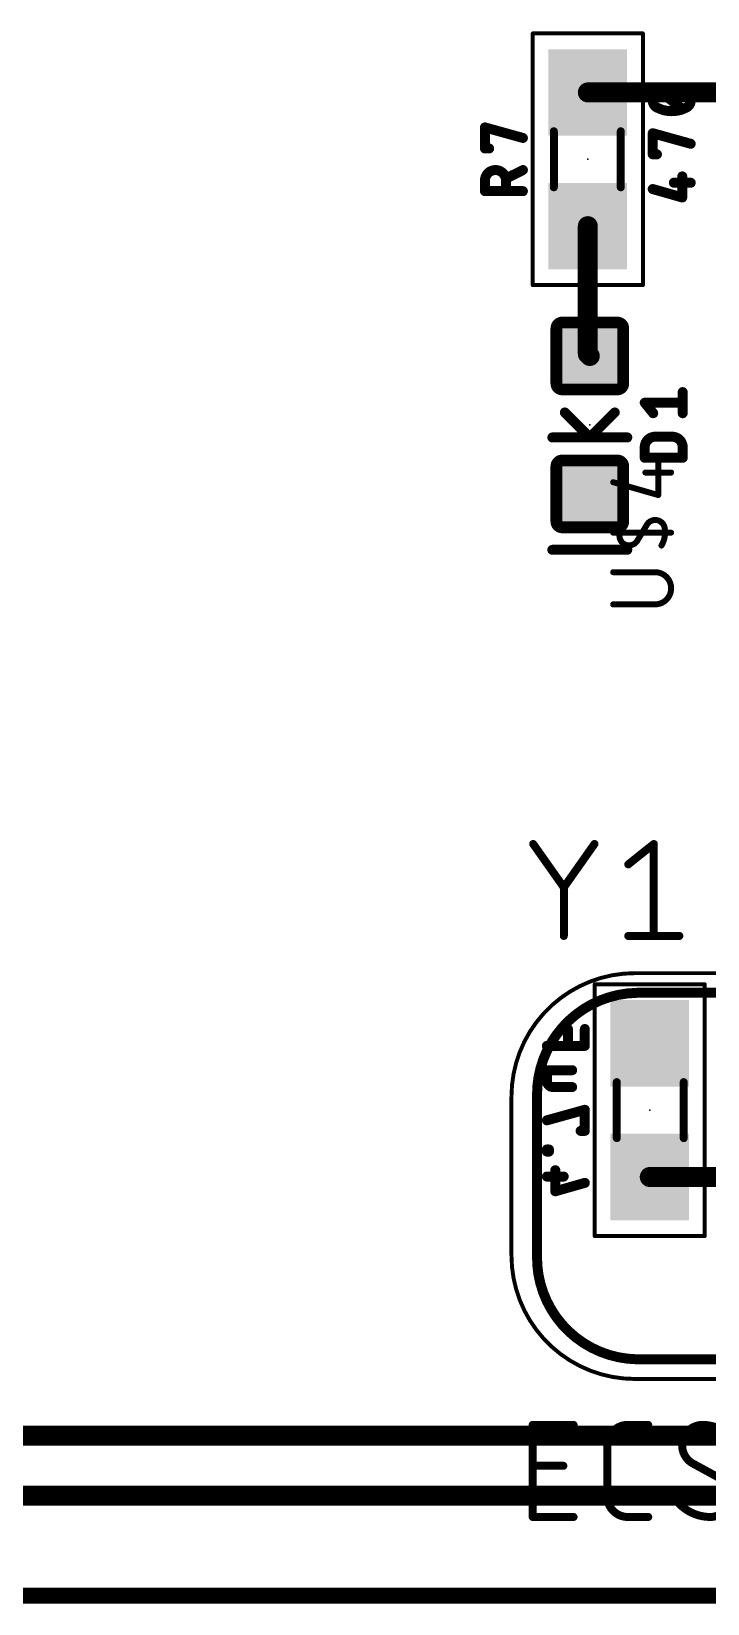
# Model space of a CAD drawing. Extents: x -0.01 to 5.59, y -0.05 to 1.65.
# Drawn here: x 2.214 to 2.552, y -0.004 to 0.783 of the extents above; entities that cross this region are included whole.
import ezdxf

# ---------------------------------------------------------------- set-up
doc = ezdxf.new("R2010")
doc.units = 0
for name, color, linetype in [('1', 22, 'CONTINUOUS'), ('16', 175, 'CONTINUOUS'), ('20', 30, 'CONTINUOUS'), ('21', 253, 'CONTINUOUS'), ('23', 7, 'CONTINUOUS'), ('24', 7, 'CONTINUOUS'), ('25', 253, 'CONTINUOUS'), ('27', 253, 'CONTINUOUS'), ('28', 253, 'CONTINUOUS'), ('39', 22, 'CONTINUOUS'), ('40', 175, 'CONTINUOUS'), ('51', 253, 'CONTINUOUS'), ('52', 253, 'CONTINUOUS')]:
    doc.layers.add(name, color=color, linetype=linetype)

# ---------------------------------------------------------------- blocks, each defined once
blk = doc.blocks.new('RECT')
blk.add_solid([(-0.5, -0.5), (0.5, -0.5), (-0.5, 0.5), (0.5, 0.5)])
blk = doc.blocks.new('RECT160000X160000R30')
at = {"const_width": 0.005906}
blk.add_lwpolyline([(0.016732, -0.01378), (0.016732, 0.01378, 0.414214), (0.01378, 0.016732), (-0.01378, 0.016732, 0.414214), (-0.016732, 0.01378), (-0.016732, -0.01378, 0.414214), (-0.01378, -0.016732), (0.01378, -0.016732, 0.414214)], format="xyb", close=True, dxfattribs=at)
blk.add_solid([(-0.01478, -0.01478), (0.01478, -0.01478), (-0.01478, 0.01478), (0.01478, 0.01478)])

msp = doc.modelspace()

# ---------------------------------------------------------------- linework, layer by layer
at = {"layer": '1'}
for points, const_width in [([(2.582346, 0.752465), (2.492, 0.752465)], 0.01), ([(2.492, 0.685535), (2.492, 0.621528)], 0.01), ([(2.492, 0.621528), (2.493, 0.620528)], 0.01), ([(2.96, 0.08), (2.01, 0.08)], 0.01), ([(2.97, 0.05), (1.99, 0.05)], 0.01), ([(0, 0), (5.5, 0)], 0.008)]:
    msp.add_lwpolyline(points, dxfattribs=dict(at, const_width=const_width))
at = {"layer": '1', "const_width": 0.005}
for points in [[(2.492, 0.754965, 1), (2.492, 0.749965)], [(2.4945, 0.685535, 1), (2.4895, 0.685535)], [(2.493768, 0.623295, 1), (2.490232, 0.61976)], [(2.4895, 0.621528, 1), (2.4945, 0.621528)], [(2.491232, 0.61876, 1), (2.494768, 0.622295)]]:
    msp.add_lwpolyline(points, format="xyb", dxfattribs=at)
at = {"layer": '16'}
for points, const_width in [([(2.523, 0.209535), (2.593472, 0.209535)], 0.01), ([(0, 0), (5.5, 0)], 0.008)]:
    msp.add_lwpolyline(points, dxfattribs=dict(at, const_width=const_width))
at = {"layer": '16', "const_width": 0.005}
msp.add_lwpolyline([(2.523, 0.212035, 1), (2.523, 0.207035)], format="xyb", dxfattribs=at)
at = {"layer": '20'}
msp.add_line((0, 0), (5.499213, 0), dxfattribs=at)
at = {"layer": '21', "const_width": 0.005}
for points in [[(2.51175, 0.5235), (2.47425, 0.5235)], [(2.516575, 0.301732), (2.863425, 0.301732)], [(2.466575, 0.170236), (2.466575, 0.249764)], [(2.863425, 0.118268), (2.516575, 0.118268)]]:
    msp.add_lwpolyline(points, dxfattribs=at)
at = {"layer": '21'}
for points, const_width in [([(2.47425, 0.52475, 1), (2.47425, 0.52225)], 0.0025), ([(2.51175, 0.52225, 1), (2.51175, 0.52475)], 0.0025), ([(2.516575, 0.301732, 0.414214), (2.466575, 0.249764)], 0.005), ([(2.516575, 0.302982, 1), (2.516575, 0.300482)], 0.0025), ([(2.516599, 0.300483, 1), (2.516551, 0.302982)], 0.0025), ([(2.467825, 0.249764, 1), (2.465325, 0.249764)], 0.0025), ([(2.465325, 0.24974, 1), (2.467825, 0.249788)], 0.0025), ([(2.466575, 0.170236, 0.414214), (2.516575, 0.118268)], 0.005), ([(2.467825, 0.170212, 1), (2.465325, 0.17026)], 0.0025), ([(2.465325, 0.170236, 1), (2.467825, 0.170236)], 0.0025), ([(2.516575, 0.119518, 1), (2.516575, 0.117018)], 0.0025), ([(2.516551, 0.117018, 1), (2.516599, 0.119517)], 0.0025)]:
    msp.add_lwpolyline(points, format="xyb", dxfattribs=dict(at, const_width=const_width))
at = {"layer": '23'}
for p in [(2.492, 0.719), (2.493, 0.586)]:
    msp.add_point(p, dxfattribs=at)
at = {"layer": '24'}
msp.add_point((2.523, 0.243), dxfattribs=at)
at = {"layer": '25'}
for points, const_width in [([(2.440835, 0.736157, 1), (2.440165, 0.733748)], 0.0025), ([(2.44175, 0.734952, 1), (2.43925, 0.734952)], 0.0025), ([(2.459165, 0.72847, 1), (2.459835, 0.730879)], 0.0025), ([(2.4405, 0.725647, 1), (2.4405, 0.723147)], 0.0025), ([(2.43925, 0.724397, 1), (2.44175, 0.724397)], 0.0025), ([(2.442611, 0.723147, 1), (2.442611, 0.725647)], 0.0025), ([(2.451056, 0.708325, 1), (2.4405, 0.708325)], 0.005), ([(2.44175, 0.708325, 1), (2.43925, 0.708325)], 0.0025), ([(2.43925, 0.708325, 1), (2.44175, 0.708325)], 0.0025), ([(2.450497, 0.710499, 1), (2.451615, 0.708263)], 0.0025), ([(2.452306, 0.708325, 1), (2.449806, 0.708325)], 0.0025), ([(2.449806, 0.708325, 1), (2.452306, 0.708325)], 0.0025), ([(2.460059, 0.712485, 1), (2.458941, 0.714721)], 0.0025), ([(2.4405, 0.704298, 1), (2.4405, 0.701798)], 0.0025), ([(2.43925, 0.703048, 1), (2.44175, 0.703048)], 0.0025), ([(2.449806, 0.703048, 1), (2.452306, 0.703048)], 0.0025), ([(2.4595, 0.701798, 1), (2.4595, 0.704298)], 0.0025), ([(2.521476, 0.597941, 1), (2.519524, 0.596379)], 0.0025), ([(2.5205, 0.59841, 1), (2.5205, 0.59591)], 0.0025), ([(2.54075, 0.602438, 1), (2.53825, 0.602438)], 0.0025), ([(2.5395, 0.59591, 1), (2.5395, 0.59841)], 0.0025), ([(2.523746, 0.591101, 1), (2.525698, 0.592663)], 0.0025), ([(2.53825, 0.591882, 1), (2.54075, 0.591882)], 0.0025), ([(2.525778, 0.580118, 0.414214), (2.5205, 0.57484)], 0.005), ([(2.525778, 0.581368, 1), (2.525778, 0.578868)], 0.0025), ([(2.525778, 0.578868, 1), (2.525778, 0.581368)], 0.0025), ([(2.5395, 0.57484, 0.41422), (2.534222, 0.580118)], 0.005), ([(2.534222, 0.581368, 1), (2.534222, 0.578868)], 0.0025), ([(2.534222, 0.578868, 1), (2.534222, 0.581368)], 0.0025), ([(2.52175, 0.57484, 1), (2.51925, 0.57484)], 0.0025), ([(2.51925, 0.57484, 1), (2.52175, 0.57484)], 0.0025), ([(2.54075, 0.57484, 1), (2.53825, 0.57484)], 0.0025), ([(2.53825, 0.57484, 1), (2.54075, 0.57484)], 0.0025), ([(2.5205, 0.570812, 1), (2.5205, 0.568312)], 0.0025), ([(2.51925, 0.569562, 1), (2.52175, 0.569562)], 0.0025), ([(2.528002, 0.567016, 1), (2.526502, 0.567016)], 0.0015), ([(2.53825, 0.569562, 1), (2.54075, 0.569562)], 0.0025), ([(2.5395, 0.568312, 1), (2.5395, 0.570812)], 0.0025), ([(2.504903, 0.55807, 1), (2.504491, 0.556628)], 0.0015), ([(2.520808, 0.562933, 1), (2.520808, 0.561433)], 0.0015), ([(2.533697, 0.561433, 1), (2.533697, 0.562933)], 0.0015), ([(2.526502, 0.550905, 1), (2.528002, 0.550905)], 0.0015), ([(2.527046, 0.550184, 1), (2.527458, 0.551626)], 0.0015), ([(2.50953, 0.538525, 0.182257), (2.507919, 0.529664)], 0.003), ([(2.510174, 0.538139, 1), (2.508887, 0.538911)], 0.0015), ([(2.52097, 0.536494, 1), (2.522257, 0.535722)], 0.0015), ([(2.530475, 0.534497, 0.691663), (2.521614, 0.536108)], 0.003), ([(2.522257, 0.535722, 1), (2.52097, 0.536494)], 0.0015), ([(2.528864, 0.525636, 0.182263), (2.530475, 0.534497)], 0.003), ([(2.531212, 0.534632, 1), (2.529737, 0.534362)], 0.0015), ([(2.529737, 0.534362, 1), (2.531212, 0.534632)], 0.0015), ([(2.504697, 0.53283, 1), (2.504697, 0.53133)], 0.0015), ([(2.507919, 0.529664, 0.691684), (2.51678, 0.528053)], 0.003), ([(2.508657, 0.529799, 1), (2.507181, 0.529529)], 0.0015), ([(2.507181, 0.529529, 1), (2.508657, 0.529799)], 0.0015), ([(2.516137, 0.528439, 1), (2.517423, 0.527667)], 0.0015), ([(2.517423, 0.527667, 1), (2.516137, 0.528439)], 0.0015), ([(2.518554, 0.532466, 1), (2.51984, 0.531695)], 0.0015), ([(2.51984, 0.531695, 1), (2.518554, 0.532466)], 0.0015), ([(2.533697, 0.53133, 1), (2.533697, 0.53283)], 0.0015), ([(2.52822, 0.526022, 1), (2.529507, 0.52525)], 0.0015), ([(2.504697, 0.513046, 1), (2.504697, 0.511546)], 0.0015), ([(2.525641, 0.496185, 1), (2.525641, 0.512296)], 0.003), ([(2.525641, 0.513046, 1), (2.525641, 0.511546)], 0.0015), ([(2.525641, 0.511546, 1), (2.525641, 0.513046)], 0.0015), ([(2.504697, 0.496935, 1), (2.504697, 0.495435)], 0.0015), ([(2.525641, 0.496935, 1), (2.525641, 0.495435)], 0.0015), ([(2.525641, 0.495435, 1), (2.525641, 0.496935)], 0.0015), ([(2.465468, 0.376823, 1), (2.463834, 0.375669)], 0.002), ([(2.496162, 0.375669, 1), (2.494528, 0.376823)], 0.002), ([(2.526034, 0.376246, 1), (2.524034, 0.376246)], 0.002), ([(2.525659, 0.375465, 1), (2.52441, 0.377027)], 0.002), ([(2.511621, 0.366796, 1), (2.51287, 0.365234)], 0.002), ([(2.480998, 0.354505, 1), (2.478998, 0.354505)], 0.002), ([(2.479181, 0.355081, 1), (2.480815, 0.353928)], 0.002), ([(2.479181, 0.353928, 1), (2.480815, 0.355081)], 0.002), ([(2.478998, 0.330205, 1), (2.480998, 0.330205)], 0.002), ([(2.512245, 0.331205, 1), (2.512245, 0.329205)], 0.002), ([(2.524034, 0.330205, 1), (2.526034, 0.330205)], 0.002), ([(2.537823, 0.329205, 1), (2.537823, 0.331205)], 0.002)]:
    msp.add_lwpolyline(points, format="xyb", dxfattribs=dict(at, const_width=const_width))
for points, const_width in [([(2.4405, 0.724397), (2.4405, 0.734952)], 0.005), ([(2.4405, 0.734952), (2.4595, 0.729674)], 0.005), ([(2.442611, 0.724397), (2.4405, 0.724397)], 0.005), ([(2.4405, 0.703048), (2.4405, 0.708325)], 0.005), ([(2.4595, 0.713603), (2.451056, 0.709381)], 0.005), ([(2.451056, 0.708325), (2.451056, 0.703048)], 0.005), ([(2.4595, 0.703048), (2.4405, 0.703048)], 0.005), ([(2.524722, 0.591882), (2.5205, 0.59716)], 0.005), ([(2.5205, 0.59716), (2.5395, 0.59716)], 0.005), ([(2.5395, 0.591882), (2.5395, 0.602438)], 0.005), ([(2.525778, 0.580118), (2.534222, 0.580118)], 0.005), ([(2.5205, 0.569562), (2.5205, 0.57484)], 0.005), ([(2.5395, 0.57484), (2.5395, 0.569562)], 0.005), ([(2.5395, 0.569562), (2.5205, 0.569562)], 0.005), ([(2.527252, 0.550905), (2.527252, 0.567016)], 0.003), ([(2.504697, 0.557349), (2.527252, 0.550905)], 0.003), ([(2.520808, 0.562183), (2.533697, 0.562183)], 0.003), ([(2.519197, 0.53208), (2.521614, 0.536108)], 0.003), ([(2.533697, 0.53208), (2.504697, 0.53208)], 0.003), ([(2.519197, 0.53208), (2.51678, 0.528053)], 0.003), ([(2.525641, 0.512296), (2.504697, 0.512296)], 0.003), ([(2.504697, 0.496185), (2.525641, 0.496185)], 0.003), ([(2.464651, 0.376246), (2.479998, 0.354505)], 0.004), ([(2.479998, 0.354505), (2.495345, 0.376246)], 0.004), ([(2.512245, 0.366015), (2.525034, 0.376246)], 0.004), ([(2.525034, 0.376246), (2.525034, 0.330205)], 0.004), ([(2.479998, 0.330205), (2.479998, 0.354505)], 0.004), ([(2.512245, 0.330205), (2.537823, 0.330205)], 0.004)]:
    msp.add_lwpolyline(points, dxfattribs=dict(at, const_width=const_width))
at = {"layer": '27'}
for points, const_width in [([(2.534, 0.75363, 0.113883), (2.527139, 0.752046)], 0.005), ([(2.540861, 0.752046, 0.113883), (2.534, 0.75363)], 0.005), ([(2.534, 0.75488, 1), (2.534, 0.75238)], 0.0025), ([(2.534, 0.75238, 1), (2.534, 0.75488)], 0.0025), ([(2.527139, 0.752046, 0.32047), (2.5245, 0.748352)], 0.005), ([(2.5245, 0.748352, 0.320476), (2.527139, 0.744657)], 0.005), ([(2.52575, 0.748352, 1), (2.52325, 0.748352)], 0.0025), ([(2.52325, 0.748352, 1), (2.52575, 0.748352)], 0.0025), ([(2.526591, 0.75317, 1), (2.527687, 0.750923)], 0.0025), ([(2.527544, 0.750864, 1), (2.526734, 0.753229)], 0.0025), ([(2.529503, 0.75355, 1), (2.527941, 0.751598)], 0.0025), ([(2.541267, 0.753229, 1), (2.540456, 0.750864)], 0.0025), ([(2.5435, 0.748352, 0.320454), (2.540861, 0.752046)], 0.005), ([(2.540861, 0.744657, 0.320459), (2.5435, 0.748352)], 0.005), ([(2.540313, 0.750923, 1), (2.541409, 0.75317)], 0.0025), ([(2.54475, 0.748352, 1), (2.54225, 0.748352)], 0.0025), ([(2.54225, 0.748352, 1), (2.54475, 0.748352)], 0.0025), ([(2.527687, 0.745781, 1), (2.526591, 0.743534)], 0.0025), ([(2.527139, 0.744657, 0.113884), (2.534, 0.743074)], 0.005), ([(2.526734, 0.743475, 1), (2.527544, 0.74584)], 0.0025), ([(2.534, 0.743074, 0.113884), (2.540861, 0.744657)], 0.005), ([(2.534, 0.744324, 1), (2.534, 0.741824)], 0.0025), ([(2.534, 0.741824, 1), (2.534, 0.744324)], 0.0025), ([(2.538497, 0.743154, 1), (2.540059, 0.745106)], 0.0025), ([(2.540456, 0.74584, 1), (2.541267, 0.743475)], 0.0025), ([(2.541409, 0.743534, 1), (2.540313, 0.745781)], 0.0025), ([(2.52575, 0.73203, 1), (2.52325, 0.73203)], 0.0025), ([(2.524835, 0.733234, 1), (2.524165, 0.730825)], 0.0025), ([(2.543165, 0.725548, 1), (2.543835, 0.727956)], 0.0025), ([(2.5245, 0.722724, 1), (2.5245, 0.720224)], 0.0025), ([(2.52325, 0.721474, 1), (2.52575, 0.721474)], 0.0025), ([(2.526611, 0.720224, 1), (2.526611, 0.722724)], 0.0025), ([(2.535056, 0.708513, 1), (2.535056, 0.706013)], 0.0025), ([(2.540528, 0.71043, 1), (2.538028, 0.71043)], 0.0025), ([(2.5435, 0.706013, 1), (2.5435, 0.708513)], 0.0025), ([(2.524843, 0.705299, 1), (2.524157, 0.702895)], 0.0025), ([(2.538028, 0.699875, 1), (2.540528, 0.699875)], 0.0025), ([(2.538934, 0.698673, 1), (2.539621, 0.701077)], 0.0025), ([(2.465397, 0.085442, 1), (2.463397, 0.085442)], 0.002), ([(2.464397, 0.086442, 1), (2.464397, 0.084442)], 0.002), ([(2.484884, 0.084442, 1), (2.484884, 0.086442)], 0.002), ([(2.511993, 0.085442, 0.41421), (2.501749, 0.075198)], 0.004), ([(2.511993, 0.086442, 1), (2.511993, 0.084442)], 0.002), ([(2.511993, 0.084442, 1), (2.511993, 0.086442)], 0.002), ([(2.522236, 0.084442, 1), (2.522236, 0.086442)], 0.002), ([(2.549473, 0.085442, 0.414217), (2.53923, 0.075198)], 0.004), ([(2.560998, 0.0816, 0.162273), (2.549473, 0.085442)], 0.004), ([(2.549473, 0.086442, 1), (2.549473, 0.084442)], 0.002), ([(2.549473, 0.084442, 1), (2.549473, 0.086442)], 0.002), ([(2.502749, 0.075198, 1), (2.500749, 0.075198)], 0.002), ([(2.500749, 0.075198, 1), (2.502749, 0.075198)], 0.002), ([(2.53923, 0.075198, 0.26556), (2.544352, 0.066235)], 0.004), ([(2.54023, 0.075198, 1), (2.53823, 0.075198)], 0.002), ([(2.53823, 0.075198, 1), (2.54023, 0.075198)], 0.002), ([(2.464397, 0.065954, 1), (2.464397, 0.063954)], 0.002), ([(2.479762, 0.063954, 1), (2.479762, 0.065954)], 0.002), ([(2.54483, 0.067113, 1), (2.543873, 0.065357)], 0.002), ([(2.543844, 0.065373, 1), (2.544859, 0.067096)], 0.002), ([(2.501749, 0.049589, 0.414214), (2.511993, 0.039345)], 0.004), ([(2.502749, 0.049589, 1), (2.500749, 0.049589)], 0.002), ([(2.500749, 0.049589, 1), (2.502749, 0.049589)], 0.002), ([(2.538659, 0.046452, 1), (2.537239, 0.045043)], 0.002), ([(2.537949, 0.045747, 0.199999), (2.553315, 0.039345)], 0.004), ([(2.553315, 0.039345, 0.414214), (2.563558, 0.049589)], 0.004), ([(2.464397, 0.040345, 1), (2.464397, 0.038345)], 0.002), ([(2.463397, 0.039345, 1), (2.465397, 0.039345)], 0.002), ([(2.484884, 0.038345, 1), (2.484884, 0.040345)], 0.002), ([(2.511993, 0.040345, 1), (2.511993, 0.038345)], 0.002), ([(2.511993, 0.038345, 1), (2.511993, 0.040345)], 0.002), ([(2.522236, 0.038345, 1), (2.522236, 0.040345)], 0.002), ([(2.553315, 0.040345, 1), (2.553315, 0.038345)], 0.002)]:
    msp.add_lwpolyline(points, format="xyb", dxfattribs=dict(at, const_width=const_width))
for points, const_width in [([(2.539278, 0.74413), (2.528722, 0.752574)], 0.005), ([(2.5245, 0.721474), (2.5245, 0.73203)], 0.005), ([(2.5245, 0.73203), (2.5435, 0.726752)], 0.005), ([(2.526611, 0.721474), (2.5245, 0.721474)], 0.005), ([(2.535056, 0.707263), (2.5435, 0.707263)], 0.005), ([(2.539278, 0.699875), (2.539278, 0.71043)], 0.005), ([(2.5245, 0.704097), (2.539278, 0.699875)], 0.005), ([(2.464397, 0.039345), (2.464397, 0.085442)], 0.004), ([(2.464397, 0.085442), (2.484884, 0.085442)], 0.004), ([(2.511993, 0.085442), (2.522236, 0.085442)], 0.004), ([(2.501749, 0.049589), (2.501749, 0.075198)], 0.004), ([(2.464397, 0.064954), (2.479762, 0.064954)], 0.004), ([(2.558437, 0.058552), (2.544352, 0.066235)], 0.004), ([(2.484884, 0.039345), (2.464397, 0.039345)], 0.004), ([(2.522236, 0.039345), (2.511993, 0.039345)], 0.004)]:
    msp.add_lwpolyline(points, dxfattribs=dict(at, const_width=const_width))
at = {"layer": '28', "const_width": 0.005}
for points in [[(2.482055, 0.275176), (2.482055, 0.28362)], [(2.4905, 0.275176), (2.4905, 0.28362)], [(2.4715, 0.275176), (2.4905, 0.275176)], [(2.4715, 0.257721), (2.4715, 0.262999)], [(2.4715, 0.262999), (2.484167, 0.262999)], [(2.484167, 0.254555), (2.474667, 0.254555)], [(2.4905, 0.243175), (2.4715, 0.237897)], [(2.4905, 0.232619), (2.4905, 0.243175)], [(2.488389, 0.232619), (2.4905, 0.232619)], [(2.472555, 0.223305), (2.4715, 0.223305)], [(2.4715, 0.223305), (2.4715, 0.22225)], [(2.4715, 0.22225), (2.472555, 0.22225)], [(2.472555, 0.22225), (2.472555, 0.223305)], [(2.475722, 0.20238), (2.475722, 0.212935)], [(2.479944, 0.209768), (2.4715, 0.209768)], [(2.4905, 0.206602), (2.475722, 0.20238)]]:
    msp.add_lwpolyline(points, dxfattribs=at)
at = {"layer": '28'}
for points, const_width in [([(2.483305, 0.28362, 1), (2.480805, 0.28362)], 0.0025), ([(2.49175, 0.28362, 1), (2.48925, 0.28362)], 0.0025), ([(2.4715, 0.276426, 1), (2.4715, 0.273926)], 0.0025), ([(2.480805, 0.275176, 1), (2.483305, 0.275176)], 0.0025), ([(2.48925, 0.275176, 1), (2.49175, 0.275176)], 0.0025), ([(2.4905, 0.273926, 1), (2.4905, 0.276426)], 0.0025), ([(2.47275, 0.262999, 1), (2.47025, 0.262999)], 0.0025), ([(2.4715, 0.264249, 1), (2.4715, 0.261749)], 0.0025), ([(2.4715, 0.257721, 0.414214), (2.474667, 0.254555)], 0.005), ([(2.47275, 0.257721, 1), (2.47025, 0.257721)], 0.0025), ([(2.484167, 0.261749, 1), (2.484167, 0.264249)], 0.0025), ([(2.47025, 0.257721, 1), (2.47275, 0.257721)], 0.0025), ([(2.474667, 0.255805, 1), (2.474667, 0.253305)], 0.0025), ([(2.474667, 0.253305, 1), (2.474667, 0.255805)], 0.0025), ([(2.484167, 0.253305, 1), (2.484167, 0.255805)], 0.0025), ([(2.49175, 0.243175, 1), (2.48925, 0.243175)], 0.0025), ([(2.490835, 0.24197, 1), (2.490165, 0.244379)], 0.0025), ([(2.471165, 0.239101, 1), (2.471835, 0.236693)], 0.0025), ([(2.488389, 0.233869, 1), (2.488389, 0.231369)], 0.0025), ([(2.48925, 0.232619, 1), (2.49175, 0.232619)], 0.0025), ([(2.4905, 0.231369, 1), (2.4905, 0.233869)], 0.0025), ([(2.4715, 0.224555, 1), (2.4715, 0.222055)], 0.0025), ([(2.47275, 0.223305, 1), (2.47025, 0.223305)], 0.0025), ([(2.4715, 0.2235, 1), (2.4715, 0.221)], 0.0025), ([(2.47025, 0.22225, 1), (2.47275, 0.22225)], 0.0025), ([(2.473805, 0.223305, 1), (2.471305, 0.223305)], 0.0025), ([(2.471305, 0.22225, 1), (2.473805, 0.22225)], 0.0025), ([(2.472555, 0.222055, 1), (2.472555, 0.224555)], 0.0025), ([(2.472555, 0.221, 1), (2.472555, 0.2235)], 0.0025), ([(2.476972, 0.212935, 1), (2.474472, 0.212935)], 0.0025), ([(2.4715, 0.211018, 1), (2.4715, 0.208518)], 0.0025), ([(2.475379, 0.203582, 1), (2.476066, 0.201178)], 0.0025), ([(2.479944, 0.208518, 1), (2.479944, 0.211018)], 0.0025), ([(2.490843, 0.2054, 1), (2.490157, 0.207804)], 0.0025), ([(2.474472, 0.20238, 1), (2.476972, 0.20238)], 0.0025)]:
    msp.add_lwpolyline(points, format="xyb", dxfattribs=dict(at, const_width=const_width))
at = {"layer": '39'}
for points, const_width in [([(2.464441, 0.656008), (2.464441, 0.781992)], 0.002), ([(2.464441, 0.781992), (2.519559, 0.781992)], 0.002), ([(2.519559, 0.781992), (2.519559, 0.656008)], 0.002), ([(2.519559, 0.656008), (2.464441, 0.656008)], 0.002), ([(2.515591, 0.311575), (2.864409, 0.311575)], 0.001969), ([(2.45378, 0.170236), (2.45378, 0.249764)], 0.001969), ([(2.864409, 0.108425), (2.515591, 0.108425)], 0.001969)]:
    msp.add_lwpolyline(points, dxfattribs=dict(at, const_width=const_width))
for points, const_width in [([(2.464941, 0.781992, 1), (2.463941, 0.781992)], 0.001), ([(2.464441, 0.782492, 1), (2.464441, 0.781492)], 0.001), ([(2.520059, 0.781992, 1), (2.519059, 0.781992)], 0.001), ([(2.519559, 0.781492, 1), (2.519559, 0.782492)], 0.001), ([(2.464441, 0.656508, 1), (2.464441, 0.655508)], 0.001), ([(2.463941, 0.656008, 1), (2.464941, 0.656008)], 0.001), ([(2.519059, 0.656008, 1), (2.520059, 0.656008)], 0.001), ([(2.519559, 0.655508, 1), (2.519559, 0.656508)], 0.001), ([(2.515591, 0.311575, 0.414214), (2.45378, 0.249764)], 0.001969), ([(2.515591, 0.312067, 1), (2.515591, 0.311083)], 0.000984), ([(2.515591, 0.311083, 1), (2.515591, 0.312067)], 0.000984), ([(2.454272, 0.249764, 1), (2.453287, 0.249764)], 0.000984), ([(2.453287, 0.249764, 1), (2.454272, 0.249764)], 0.000984), ([(2.45378, 0.170236, 0.414214), (2.515591, 0.108425)], 0.001969), ([(2.454272, 0.170236, 1), (2.453287, 0.170236)], 0.000984), ([(2.453287, 0.170236, 1), (2.454272, 0.170236)], 0.000984), ([(2.515591, 0.108917, 1), (2.515591, 0.107933)], 0.000984), ([(2.515591, 0.107933, 1), (2.515591, 0.108917)], 0.000984)]:
    msp.add_lwpolyline(points, format="xyb", dxfattribs=dict(at, const_width=const_width))
at = {"layer": '40', "const_width": 0.002}
for points in [[(2.550559, 0.305992), (2.495441, 0.305992)], [(2.495441, 0.305992), (2.495441, 0.180008)], [(2.550559, 0.180008), (2.550559, 0.305992)], [(2.495441, 0.180008), (2.550559, 0.180008)]]:
    msp.add_lwpolyline(points, dxfattribs=at)
at = {"layer": '40', "const_width": 0.001}
for points in [[(2.495441, 0.306492, 1), (2.495441, 0.305492)], [(2.495941, 0.305992, 1), (2.494941, 0.305992)], [(2.551059, 0.305992, 1), (2.550059, 0.305992)], [(2.550559, 0.305492, 1), (2.550559, 0.306492)], [(2.495441, 0.180508, 1), (2.495441, 0.179508)], [(2.494941, 0.180008, 1), (2.495941, 0.180008)], [(2.550059, 0.180008, 1), (2.551059, 0.180008)], [(2.550559, 0.179508, 1), (2.550559, 0.180508)]]:
    msp.add_lwpolyline(points, format="xyb", dxfattribs=at)
at = {"layer": '51'}
for points, const_width in [([(2.474992, 0.704984), (2.474992, 0.733016)], 0.004), ([(2.508496, 0.704984), (2.508496, 0.733016)], 0.004), ([(2.493, 0.57975), (2.4805, 0.59225)], 0.005), ([(2.493, 0.57975), (2.5055, 0.59225)], 0.005), ([(2.493, 0.57975), (2.47425, 0.57975)], 0.005), ([(2.51175, 0.57975), (2.493, 0.57975)], 0.005), ([(2.516575, 0.301732), (2.863425, 0.301732)], 0.005), ([(2.466575, 0.170236), (2.466575, 0.249764)], 0.005), ([(2.863425, 0.118268), (2.516575, 0.118268)], 0.005)]:
    msp.add_lwpolyline(points, dxfattribs=dict(at, const_width=const_width))
for points, const_width in [([(2.475992, 0.733016, 1), (2.473992, 0.733016)], 0.002), ([(2.509496, 0.733016, 1), (2.507496, 0.733016)], 0.002), ([(2.473992, 0.704984, 1), (2.475992, 0.704984)], 0.002), ([(2.507496, 0.704984, 1), (2.509496, 0.704984)], 0.002), ([(2.481384, 0.593134, 1), (2.479616, 0.591366)], 0.0025), ([(2.506384, 0.591366, 1), (2.504616, 0.593134)], 0.0025), ([(2.47425, 0.581, 1), (2.47425, 0.5785)], 0.0025), ([(2.493, 0.581, 1), (2.493, 0.5785)], 0.0025), ([(2.492116, 0.580634, 1), (2.493884, 0.578866)], 0.0025), ([(2.492116, 0.578866, 1), (2.493884, 0.580634)], 0.0025), ([(2.493, 0.5785, 1), (2.493, 0.581)], 0.0025), ([(2.51175, 0.5785, 1), (2.51175, 0.581)], 0.0025), ([(2.516575, 0.301732, 0.414214), (2.466575, 0.249764)], 0.005), ([(2.516575, 0.302982, 1), (2.516575, 0.300482)], 0.0025), ([(2.516599, 0.300483, 1), (2.516551, 0.302982)], 0.0025), ([(2.467825, 0.249764, 1), (2.465325, 0.249764)], 0.0025), ([(2.465325, 0.24974, 1), (2.467825, 0.249788)], 0.0025), ([(2.466575, 0.170236, 0.414214), (2.516575, 0.118268)], 0.005), ([(2.467825, 0.170212, 1), (2.465325, 0.17026)], 0.0025), ([(2.465325, 0.170236, 1), (2.467825, 0.170236)], 0.0025), ([(2.516575, 0.119518, 1), (2.516575, 0.117018)], 0.0025), ([(2.516551, 0.117018, 1), (2.516599, 0.119517)], 0.0025)]:
    msp.add_lwpolyline(points, format="xyb", dxfattribs=dict(at, const_width=const_width))
at = {"layer": '52', "const_width": 0.004}
for points in [[(2.506504, 0.228984), (2.506504, 0.257016)], [(2.540008, 0.228984), (2.540008, 0.257016)]]:
    msp.add_lwpolyline(points, dxfattribs=at)
at = {"layer": '52', "const_width": 0.002}
for points in [[(2.507504, 0.257016, 1), (2.505504, 0.257016)], [(2.541008, 0.257016, 1), (2.539008, 0.257016)], [(2.505504, 0.228984, 1), (2.507504, 0.228984)], [(2.539008, 0.228984, 1), (2.541008, 0.228984)]]:
    msp.add_lwpolyline(points, format="xyb", dxfattribs=at)

# ---------------------------------------------------------------- block references
at = {"layer": '1', "xscale": 0.043307, "yscale": 0.03937, "rotation": 90}
for p in [(2.492, 0.752465), (2.492, 0.685535)]:
    msp.add_blockref('RECT', p, dxfattribs=at)
at = {"layer": '1', "rotation": 180}
for p in [(2.493, 0.620528), (2.493, 0.551472)]:
    msp.add_blockref('RECT160000X160000R30', p, dxfattribs=at)
at = {"layer": '16', "xscale": 0.043307, "yscale": 0.03937, "rotation": 90}
for p in [(2.523, 0.276465), (2.523, 0.209535)]:
    msp.add_blockref('RECT', p, dxfattribs=at)
at = {"layer": '51', "xscale": 0.019689, "yscale": 0.037402, "rotation": 90}
for p in [(2.491799, 0.741844), (2.491799, 0.695844)]:
    msp.add_blockref('RECT', p, dxfattribs=at)
at = {"layer": '52', "xscale": 0.019689, "yscale": 0.037402, "rotation": 90}
for p in [(2.523201, 0.265844), (2.523201, 0.219844)]:
    msp.add_blockref('RECT', p, dxfattribs=at)

doc.saveas('drawing.dxf')
